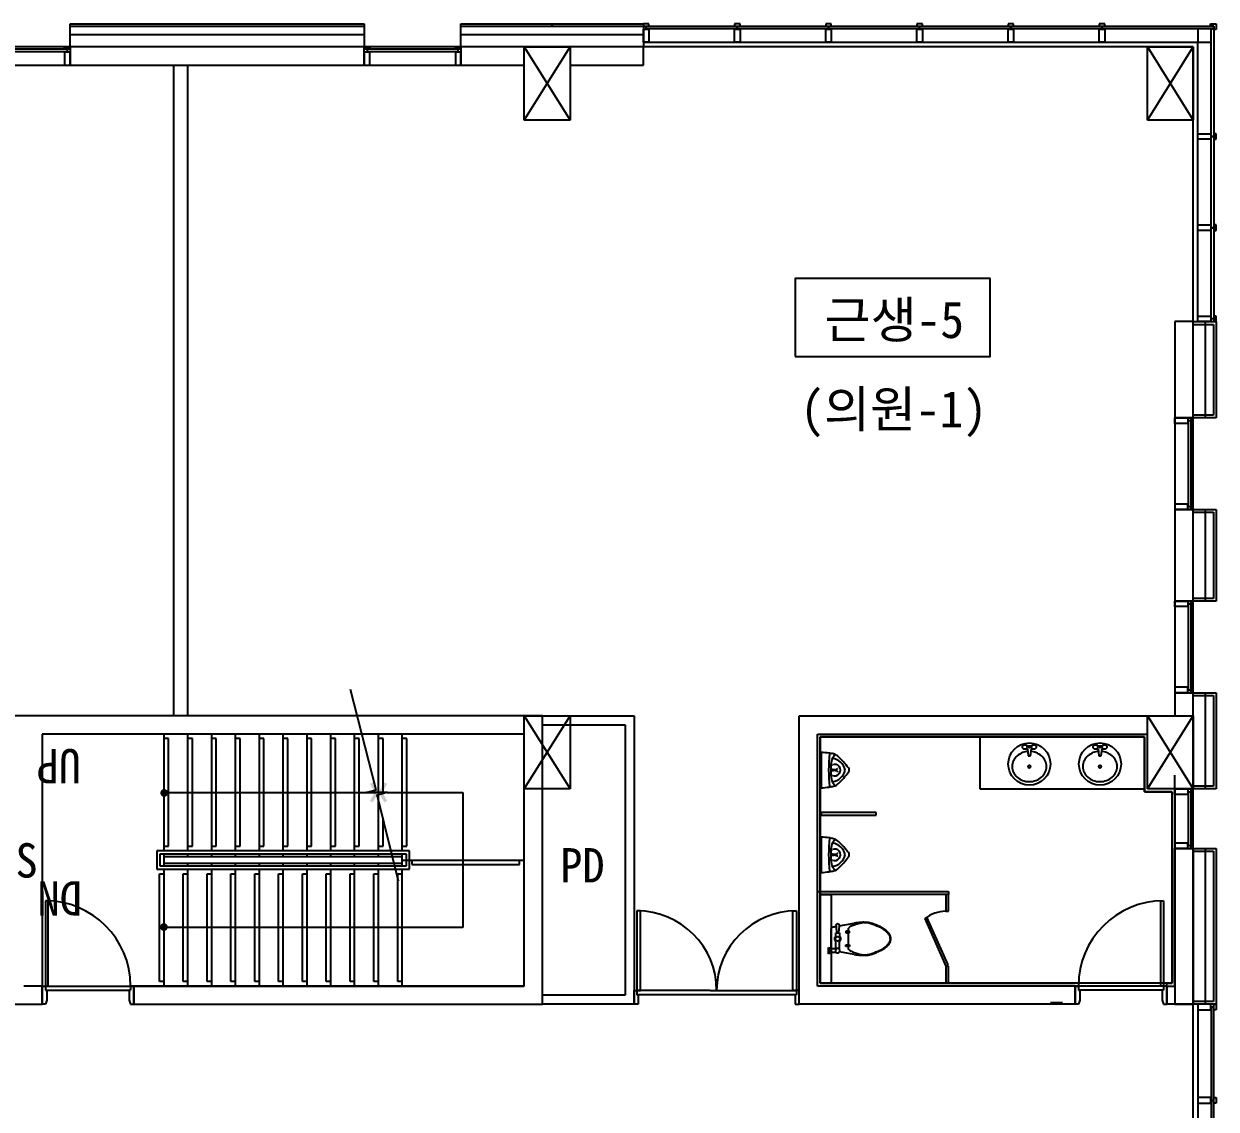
# Model space of a CAD drawing. Header units: millimetres. Extents: x 16332047 to 33387680, y -14835522 to -7015081.
# Drawn here: x 16917299 to 16930309, y -7482765 to -7470921 of the extents above; entities that cross this region are included whole.
import ezdxf
from ezdxf.enums import TextEntityAlignment as Align

# ---------------------------------------------------------------- set-up
doc = ezdxf.new("R2010")
doc.units = ezdxf.units.MM
doc.header["$LTSCALE"] = 300
doc.header["$MEASUREMENT"] = 0
doc.layers.add('2', color=2, linetype='CONTINUOUS')
doc.layers.add('arch', color=255, linetype='CONTINUOUS', lineweight=25)
doc.styles.add('돋움체', font='')
doc.styles.get('돋움체').set_extended_font_data('DotumChe')

msp = doc.modelspace()

# ---------------------------------------------------------------- hatches: boundary and pattern name
at = {"layer": 'arch'}
for points in [[(16921106, -7479198), (16921075, -7479216), (16921129, -7479308), (16921075, -7479401), (16921106, -7479418), (16921170, -7479308)], [(16921233, -7479198), (16921264, -7479216), (16921211, -7479308), (16921264, -7479401), (16921233, -7479418), (16921170, -7479308)]]:
    msp.add_hatch(color=256, dxfattribs=at).paths.add_polyline_path(points)
h = msp.add_hatch(color=256, dxfattribs=at)
edge = h.paths.add_edge_path()
edge.add_arc((16918831, -7479314), 42.7, 90, 270, ccw=False)
edge.add_arc((16918831, -7479314), 42.7, -90, 90, ccw=False)
h = msp.add_hatch(color=256, dxfattribs=at)
edge = h.paths.add_edge_path()
edge.add_arc((16918827, -7480778), 42.7, 90, 270, ccw=False)
edge.add_arc((16918827, -7480778), 42.7, -90, 90, ccw=False)

# ---------------------------------------------------------------- linework, layer by layer
at = {"layer": '2'}
msp.add_line((16928503, -7481600, 0), (16928632, -7481600, 0), dxfattribs=at)
at = {"layer": 'arch'}
for p, q in [((16917804, -7470921), (16921014, -7470921)), ((16917804, -7470951), (16917804, -7470921)), ((16917804, -7471171), (16917804, -7470921)), ((16917804, -7470921), (16921014, -7470921)), ((16921014, -7470951), (16917804, -7470951)), ((16921014, -7470921), (16921014, -7470951)), ((16921014, -7470921), (16921014, -7471171)), ((16922069, -7470921), (16923064, -7470921)), ((16922069, -7470951), (16922069, -7470921)), ((16922069, -7471171), (16922069, -7470921)), ((16922069, -7470921), (16924059, -7470921)), ((16923064, -7470951), (16922069, -7470951)), ((16923064, -7470921), (16924059, -7470921)), ((16923064, -7470951), (16923064, -7470921)), ((16923064, -7470921), (16923064, -7470951)), ((16924059, -7470951), (16923064, -7470951)), ((16924059, -7470921), (16924059, -7470951)), ((16924059, -7470921), (16924059, -7471171)), ((16924119, -7470921), (16924059, -7470921)), ((16924059, -7470921), (16924059, -7470946)), ((16924059, -7470946), (16924119, -7470946)), ((16924059, -7471121), (16924059, -7470980)), ((16924059, -7470980), (16924119, -7470980)), ((16924089, -7470974), (16924089, -7470946)), ((16924089, -7470946), (16925084, -7470946)), ((16925084, -7470974), (16924089, -7470974)), ((16924119, -7470946), (16924119, -7470921)), ((16924119, -7470980), (16924119, -7471121)), ((16925114, -7470921), (16925054, -7470921)), ((16925054, -7470921), (16925054, -7470946)), ((16925054, -7470946), (16925114, -7470946)), ((16925054, -7471121), (16925054, -7470980)), ((16925054, -7470980), (16925114, -7470980)), ((16925084, -7470974), (16925084, -7470946)), ((16925084, -7470946), (16926079, -7470946)), ((16925084, -7470946), (16925084, -7470974)), ((16926079, -7470974), (16925084, -7470974)), ((16925114, -7470946), (16925114, -7470921)), ((16925114, -7470980), (16925114, -7471121)), ((16926109, -7470921), (16926049, -7470921)), ((16926049, -7470921), (16926049, -7470946)), ((16926049, -7470946), (16926109, -7470946)), ((16926049, -7471121), (16926049, -7470980)), ((16926049, -7470980), (16926109, -7470980)), ((16926079, -7470946), (16926079, -7470974)), ((16926079, -7470974), (16926079, -7470946)), ((16926079, -7470946), (16927074, -7470946)), ((16927074, -7470974), (16926079, -7470974)), ((16926109, -7470946), (16926109, -7470921)), ((16926109, -7470980), (16926109, -7471121)), ((16927104, -7470921), (16927044, -7470921)), ((16927044, -7470921), (16927044, -7470946)), ((16927044, -7470946), (16927104, -7470946)), ((16927044, -7471121), (16927044, -7470980)), ((16927044, -7470980), (16927104, -7470980)), ((16927074, -7470974), (16927074, -7470946)), ((16927074, -7470946), (16928069, -7470946)), ((16927074, -7470946), (16927074, -7470974)), ((16928069, -7470974), (16927074, -7470974)), ((16927104, -7470946), (16927104, -7470921)), ((16927104, -7470980), (16927104, -7471121)), ((16928099, -7470921), (16928039, -7470921)), ((16928039, -7470921), (16928039, -7470946)), ((16928039, -7470946), (16928099, -7470946)), ((16928039, -7471121), (16928039, -7470980)), ((16928039, -7470980), (16928099, -7470980)), ((16928069, -7470974), (16928069, -7470946)), ((16928069, -7470946), (16929064, -7470946)), ((16928069, -7470946), (16928069, -7470974)), ((16929064, -7470974), (16928069, -7470974)), ((16928099, -7470946), (16928099, -7470921)), ((16928099, -7470980), (16928099, -7471121)), ((16929094, -7470921), (16929034, -7470921)), ((16929034, -7470921), (16929034, -7470946)), ((16929034, -7470946), (16929094, -7470946)), ((16929034, -7471121), (16929034, -7470980)), ((16929034, -7470980), (16929094, -7470980)), ((16929064, -7470974), (16929064, -7470946)), ((16929064, -7470946), (16930284, -7470946)), ((16929064, -7470946), (16929064, -7470974)), ((16930284, -7470974), (16929064, -7470974)), ((16929094, -7470946), (16929094, -7470921)), ((16929094, -7470980), (16929094, -7471121)), ((16930256, -7470974), (16930109, -7470974)), ((16930109, -7470974), (16930109, -7471121)), ((16930249, -7470946), (16930249, -7470921)), ((16930249, -7470921), (16930309, -7470921)), ((16930284, -7470946), (16930249, -7470946)), ((16930256, -7472151), (16930256, -7470974)), ((16930256, -7470974), (16930284, -7470974)), ((16930256, -7471121), (16930256, -7470974)), ((16930284, -7470981), (16930284, -7470946)), ((16930284, -7470946), (16930284, -7470946)), ((16930284, -7470946), (16930284, -7470974)), ((16930284, -7470974), (16930284, -7472151)), ((16930309, -7470981), (16930284, -7470981)), ((16930309, -7470921), (16930309, -7470981)), ((16921014, -7471042), (16917804, -7471041)), ((16924059, -7471042), (16922069, -7471041)), ((16924119, -7471121), (16924059, -7471121)), ((16924059, -7471121), (16930109, -7471121)), ((16925114, -7471121), (16925054, -7471121)), ((16926109, -7471121), (16926049, -7471121)), ((16927104, -7471121), (16927044, -7471121)), ((16928099, -7471121), (16928039, -7471121)), ((16929094, -7471121), (16929034, -7471121)), ((16930109, -7474171), (16930109, -7471121)), ((16930109, -7471121), (16930256, -7471121)), ((16930059, -7471171), (16906759, -7471171)), ((16917774, -7471196), (16916779, -7471196)), ((16916779, -7471224), (16917774, -7471224)), ((16917744, -7471196), (16917744, -7471171)), ((16917744, -7471171), (16917804, -7471171)), ((16917804, -7471196), (16917744, -7471196)), ((16917804, -7471230), (16917744, -7471230)), ((16917744, -7471230), (16917744, -7471371)), ((16917774, -7471224), (16917774, -7471196)), ((16921014, -7471171), (16917804, -7471171)), ((16917804, -7471171), (16917804, -7471371)), ((16917804, -7471171), (16917804, -7471196)), ((16917804, -7471371), (16917804, -7471230)), ((16921014, -7471371), (16921014, -7471171)), ((16921014, -7471196), (16921014, -7471171)), ((16921014, -7471171), (16921074, -7471171)), ((16921074, -7471196), (16921014, -7471196)), ((16921074, -7471230), (16921014, -7471230)), ((16921014, -7471230), (16921014, -7471371)), ((16922039, -7471196), (16921044, -7471196)), ((16921044, -7471196), (16921044, -7471224)), ((16921044, -7471224), (16922039, -7471224)), ((16921074, -7471171), (16921074, -7471196)), ((16921074, -7471371), (16921074, -7471230)), ((16922009, -7471196), (16922009, -7471171)), ((16922009, -7471171), (16922069, -7471171)), ((16922069, -7471196), (16922009, -7471196)), ((16922069, -7471230), (16922009, -7471230)), ((16922009, -7471230), (16922009, -7471371)), ((16922039, -7471224), (16922039, -7471196)), ((16924059, -7471171), (16922069, -7471171)), ((16922069, -7471171), (16922069, -7471371)), ((16922069, -7471171), (16922069, -7471196)), ((16922069, -7471371), (16922069, -7471230)), ((16922759, -7471171), (16923259, -7471971)), ((16922759, -7471971), (16923259, -7471171)), ((16922759, -7471971), (16922759, -7471171)), ((16922759, -7471171), (16923259, -7471171)), ((16923259, -7471171), (16923259, -7471971)), ((16924059, -7471371), (16924059, -7471171)), ((16929559, -7471171), (16930059, -7471971)), ((16929559, -7471971), (16930059, -7471171)), ((16929559, -7471971), (16929559, -7471171)), ((16929559, -7471171), (16930059, -7471171)), ((16930059, -7494521), (16930059, -7471171)), ((16930059, -7471171), (16930059, -7471971)), ((16916749, -7471371), (16917804, -7471371)), ((16917744, -7471371), (16917804, -7471371)), ((16917804, -7471371), (16921014, -7471371)), ((16918934, -7471371), (16918934, -7478471)), ((16919084, -7471371), (16919084, -7478471)), ((16921014, -7471371), (16921074, -7471371)), ((16921014, -7471371), (16922069, -7471371)), ((16922009, -7471371), (16922069, -7471371)), ((16922069, -7471371), (16922759, -7471371)), ((16923259, -7471371), (16924059, -7471371)), ((16923834, -7471371), (16924059, -7471371)), ((16923259, -7471971), (16922759, -7471971)), ((16930059, -7471971), (16929559, -7471971)), ((16930109, -7472181), (16930109, -7472121)), ((16930109, -7472121), (16930250, -7472121)), ((16930250, -7472181), (16930109, -7472181)), ((16930250, -7472121), (16930250, -7472181)), ((16930284, -7472151), (16930256, -7472151)), ((16930256, -7473146), (16930256, -7472151)), ((16930256, -7472151), (16930284, -7472151)), ((16930284, -7472121), (16930284, -7472181)), ((16930309, -7472121), (16930284, -7472121)), ((16930284, -7472151), (16930284, -7473146)), ((16930284, -7472181), (16930309, -7472181)), ((16930309, -7472181), (16930309, -7472121)), ((16930109, -7473176), (16930109, -7473116)), ((16930109, -7473116), (16930250, -7473116)), ((16930250, -7473176), (16930109, -7473176)), ((16930250, -7473116), (16930250, -7473176)), ((16930256, -7474141), (16930256, -7473146)), ((16930256, -7473146), (16930284, -7473146)), ((16930284, -7473146), (16930256, -7473146)), ((16930284, -7473116), (16930284, -7473176)), ((16930309, -7473116), (16930284, -7473116)), ((16930284, -7473146), (16930284, -7474141)), ((16930284, -7473176), (16930309, -7473176)), ((16930309, -7473176), (16930309, -7473116)), ((16930109, -7474171), (16930109, -7474111)), ((16930109, -7474111), (16930250, -7474111)), ((16930250, -7474111), (16930250, -7474171)), ((16930284, -7474111), (16930284, -7474171)), ((16930309, -7474111), (16930284, -7474111)), ((16930309, -7474171), (16930309, -7474111)), ((16930059, -7474171), (16929859, -7474171)), ((16929859, -7474171), (16929859, -7475221)), ((16930059, -7474171), (16930309, -7474171)), ((16930059, -7475221), (16930059, -7474171)), ((16930059, -7474201), (16930279, -7474201)), ((16930250, -7474171), (16930109, -7474171)), ((16930189, -7474171), (16930190, -7475221)), ((16930284, -7474141), (16930256, -7474141)), ((16930279, -7474201), (16930279, -7475191)), ((16930284, -7474171), (16930309, -7474171)), ((16930309, -7474171), (16930309, -7475221)), ((16929859, -7475221), (16930059, -7475221)), ((16929859, -7475221), (16929859, -7476221)), ((16929859, -7475221), (16930059, -7475221)), ((16930059, -7475221), (16929859, -7475221)), ((16929859, -7475221), (16929859, -7476221)), ((16929859, -7475221), (16930000, -7475221)), ((16929859, -7475281), (16929859, -7475221)), ((16929859, -7475221), (16929859, -7476221)), ((16930059, -7475221), (16929859, -7475221)), ((16930000, -7475281), (16929859, -7475281)), ((16930000, -7475221), (16930000, -7475281)), ((16930006, -7475251), (16930034, -7475251)), ((16930006, -7476191), (16930006, -7475251)), ((16930059, -7475221), (16930034, -7475221)), ((16930034, -7475221), (16930034, -7475281)), ((16930034, -7475251), (16930034, -7476191)), ((16930034, -7475281), (16930059, -7475281)), ((16930279, -7475191), (16930059, -7475191)), ((16930309, -7475221), (16930059, -7475221)), ((16930059, -7475281), (16930059, -7475221)), ((16930059, -7476221), (16930059, -7475221)), ((16930059, -7476221), (16930059, -7475221)), ((16930000, -7476161), (16929859, -7476161)), ((16929859, -7476161), (16929859, -7476221)), ((16930000, -7476221), (16930000, -7476161)), ((16930034, -7476191), (16930006, -7476191)), ((16930059, -7476161), (16930034, -7476161)), ((16930034, -7476161), (16930034, -7476221)), ((16930059, -7476221), (16930059, -7476161)), ((16930059, -7476221), (16929859, -7476221)), ((16929859, -7476221), (16929859, -7477221)), ((16929859, -7476221), (16930059, -7476221)), ((16929859, -7476221), (16930059, -7476221)), ((16929859, -7476221), (16930000, -7476221)), ((16929859, -7476221), (16930059, -7476221)), ((16930034, -7476221), (16930059, -7476221)), ((16930059, -7476221), (16930309, -7476221)), ((16930059, -7477221), (16930059, -7476221)), ((16930059, -7476251), (16930279, -7476251)), ((16930189, -7476221), (16930190, -7477221)), ((16930279, -7476251), (16930279, -7477191)), ((16930309, -7476221), (16930309, -7477221)), ((16929859, -7477221), (16930059, -7477221)), ((16929859, -7477221), (16929859, -7478221)), ((16929859, -7477221), (16930059, -7477221)), ((16930059, -7477221), (16929859, -7477221)), ((16929859, -7477221), (16929859, -7478221)), ((16929859, -7477221), (16930000, -7477221)), ((16929859, -7477281), (16929859, -7477221)), ((16929859, -7477221), (16929859, -7478221)), ((16930059, -7477221), (16929859, -7477221)), ((16930000, -7477221), (16930000, -7477281)), ((16930006, -7477251), (16930034, -7477251)), ((16930006, -7478191), (16930006, -7477251)), ((16930059, -7477221), (16930034, -7477221)), ((16930034, -7477221), (16930034, -7477281)), ((16930034, -7477251), (16930034, -7478191)), ((16930279, -7477191), (16930059, -7477191)), ((16930309, -7477221), (16930059, -7477221)), ((16930059, -7477281), (16930059, -7477221)), ((16930059, -7478221), (16930059, -7477221)), ((16930059, -7478221), (16930059, -7477221)), ((16930000, -7477281), (16929859, -7477281)), ((16930034, -7477281), (16930059, -7477281)), ((16930000, -7478161), (16929859, -7478161)), ((16929859, -7478161), (16929859, -7478221)), ((16930000, -7478221), (16930000, -7478161)), ((16930059, -7478161), (16930034, -7478161)), ((16930034, -7478161), (16930034, -7478221)), ((16930059, -7478221), (16930059, -7478161)), ((16921142, -7479282, 0), (16920862, -7478187, 0)), ((16930059, -7478221), (16929859, -7478221)), ((16929859, -7478221), (16929859, -7478321)), ((16929859, -7478221), (16930059, -7478221)), ((16929859, -7478221), (16930059, -7478221)), ((16929859, -7478221), (16930000, -7478221)), ((16929859, -7478221), (16930059, -7478221)), ((16930034, -7478191), (16930006, -7478191)), ((16930034, -7478221), (16930059, -7478221)), ((16930059, -7478221), (16930309, -7478221)), ((16930059, -7478321), (16930059, -7478221)), ((16930059, -7478251), (16930279, -7478251)), ((16930189, -7478221), (16930190, -7479271)), ((16930279, -7478251), (16930279, -7479241)), ((16930309, -7478221), (16930309, -7479271)), ((16929859, -7478321), (16929859, -7478471)), ((16922959, -7478471), (16915599, -7478471)), ((16922959, -7478471), (16917299, -7478471)), ((16922759, -7478471), (16923259, -7479271)), ((16922759, -7479271), (16923259, -7478471)), ((16922759, -7479271), (16922759, -7478471)), ((16922759, -7478471), (16923259, -7478471)), ((16922959, -7481621), (16922959, -7478471)), ((16922959, -7478471), (16923959, -7478471)), ((16923259, -7478471), (16923259, -7479271)), ((16923959, -7478471), (16923959, -7481621)), ((16925759, -7481621), (16925759, -7478471)), ((16925759, -7478471), (16929559, -7478471)), ((16929559, -7478471), (16929559, -7478471)), ((16929559, -7478471), (16930059, -7479271)), ((16929559, -7479271), (16930059, -7478471)), ((16929559, -7479271), (16929559, -7478471)), ((16929559, -7478471), (16930059, -7478471)), ((16930059, -7478471), (16930059, -7479271)), ((16922759, -7478671), (16917499, -7478671)), ((16917499, -7478671), (16917499, -7481621)), ((16922759, -7478671), (16917499, -7478671)), ((16917499, -7478671), (16917499, -7481421)), ((16918829, -7479946, 0), (16918829, -7478671, 0)), ((16919089, -7479946, 0), (16919089, -7478671, 0)), ((16919349, -7479946, 0), (16919349, -7478671, 0)), ((16919609, -7479946, 0), (16919609, -7478671, 0)), ((16919869, -7479946, 0), (16919869, -7478671, 0)), ((16920129, -7479946, 0), (16920129, -7478671, 0)), ((16920389, -7479946, 0), (16920389, -7478671, 0)), ((16920649, -7479946, 0), (16920649, -7478671, 0)), ((16920909, -7479946, 0), (16920909, -7478671, 0)), ((16921169, -7479946, 0), (16921169, -7478671, 0)), ((16921429, -7479946), (16921429, -7478671, 0)), ((16922759, -7481421), (16922759, -7478671)), ((16922759, -7481421), (16922759, -7478671)), ((16922959, -7478571), (16923859, -7478571)), ((16923859, -7478571), (16923859, -7481521)), ((16925959, -7481421), (16925959, -7478671)), ((16925959, -7478671), (16929559, -7478671)), ((16918879, -7478721, 0), (16918829, -7478721, 0)), ((16918879, -7479896, 0), (16918879, -7478721, 0)), ((16919139, -7478721, 0), (16919089, -7478721, 0)), ((16919139, -7479896, 0), (16919139, -7478721, 0)), ((16919399, -7478721, 0), (16919349, -7478721, 0)), ((16919399, -7479896, 0), (16919399, -7478721, 0)), ((16919659, -7478721, 0), (16919609, -7478721, 0)), ((16919659, -7479896, 0), (16919659, -7478721, 0)), ((16919919, -7478721, 0), (16919869, -7478721, 0)), ((16919919, -7479896, 0), (16919919, -7478721, 0)), ((16920179, -7478721, 0), (16920129, -7478721, 0)), ((16920179, -7479896, 0), (16920179, -7478721, 0)), ((16920439, -7478721, 0), (16920389, -7478721, 0)), ((16920439, -7479896, 0), (16920439, -7478721, 0)), ((16920699, -7478721, 0), (16920649, -7478721, 0)), ((16920699, -7479896, 0), (16920699, -7478721, 0)), ((16920959, -7478721, 0), (16920909, -7478721, 0)), ((16920959, -7479896, 0), (16920959, -7478721, 0)), ((16921219, -7478721, 0), (16921169, -7478721, 0)), ((16921219, -7479309, 0), (16921219, -7478721, 0)), ((16921479, -7478721, 0), (16921429, -7478721, 0)), ((16921479, -7479896, 0), (16921479, -7478721, 0)), ((16925989, -7478701), (16929529, -7478701)), ((16925989, -7481391), (16925989, -7478701)), ((16929529, -7478701), (16925989, -7478701)), ((16925989, -7478701), (16925989, -7481391)), ((16929529, -7478701), (16927729, -7478701)), ((16927729, -7478701), (16927729, -7479271)), ((16928242, -7478799), (16928301, -7478799)), ((16929013, -7478799), (16929072, -7478799)), ((16929529, -7478701), (16929529, -7479301)), ((16929529, -7479301), (16929529, -7478701)), ((16929529, -7479271), (16929529, -7478701)), ((16926001, -7478871), (16926001, -7479258)), ((16926088, -7478879), (16926097, -7478880)), ((16926088, -7478879), (16926097, -7478880)), ((16926091, -7478885), (16926092, -7478884)), ((16926091, -7478885), (16926092, -7478884)), ((16926097, -7478880), (16926111, -7478882)), ((16926097, -7478880), (16926111, -7478882)), ((16928242, -7478827), (16928245, -7478827)), ((16928250, -7478832), (16928257, -7478908)), ((16928257, -7478908), (16928285, -7478908)), ((16928285, -7478908), (16928293, -7478832)), ((16928298, -7478827), (16928301, -7478827)), ((16929013, -7478827), (16929016, -7478827)), ((16929021, -7478832), (16929028, -7478908)), ((16929028, -7478908), (16929056, -7478908)), ((16929056, -7478908), (16929064, -7478832)), ((16929069, -7478827), (16929072, -7478827)), ((16926106, -7479005), (16926106, -7479019)), ((16926106, -7479005), (16926106, -7479019)), ((16926106, -7479013), (16926121, -7479007)), ((16926106, -7479013), (16926121, -7479007)), ((16926106, -7479019), (16926106, -7479028)), ((16926106, -7479019), (16926106, -7479028)), ((16926106, -7479028), (16926106, -7479125)), ((16926109, -7479053), (16926110, -7479054)), ((16926109, -7479053), (16926110, -7479054)), ((16926110, -7479076), (16926109, -7479076)), ((16926110, -7479076), (16926109, -7479076)), ((16926110, -7479054), (16926112, -7479054)), ((16926110, -7479054), (16926112, -7479054)), ((16926112, -7479075), (16926110, -7479076)), ((16926112, -7479075), (16926110, -7479076)), ((16926112, -7479054), (16926121, -7479056)), ((16926112, -7479054), (16926121, -7479056)), ((16926121, -7479073), (16926112, -7479075)), ((16926121, -7479073), (16926112, -7479075)), ((16926121, -7479056), (16926128, -7479057)), ((16926121, -7479056), (16926128, -7479057)), ((16926128, -7479072), (16926121, -7479073)), ((16926128, -7479072), (16926121, -7479073)), ((16926166, -7479055), (16926170, -7479054)), ((16926166, -7479055), (16926170, -7479054)), ((16926170, -7479076), (16926166, -7479074)), ((16926170, -7479076), (16926166, -7479074)), ((16926179, -7479050), (16926183, -7479049)), ((16926179, -7479050), (16926183, -7479049)), ((16926183, -7479080), (16926179, -7479079)), ((16926183, -7479080), (16926179, -7479079)), ((16926106, -7479110), (16926106, -7479125)), ((16926106, -7479125), (16926106, -7479110)), ((16926106, -7479116), (16926121, -7479123)), ((16926106, -7479116), (16926121, -7479123)), ((16929859, -7479271), (16929859, -7479121)), ((16930059, -7479271), (16930059, -7479121)), ((16918829, -7479308, 0), (16921149, -7479308, 0)), ((16921036, -7479311, 0), (16921142, -7479282, 0)), ((16921263, -7479306, 0), (16921036, -7479311, 0)), ((16921156, -7479335, 0), (16921263, -7479306, 0)), ((16921386, -7480278, 0), (16921156, -7479335, 0)), ((16921262, -7479308, 0), (16921262, -7479308, 0)), ((16921262, -7479308, 0), (16922089, -7479308, 0)), ((16922089, -7479308, 0), (16922089, -7480783, 0)), ((16923259, -7479271), (16922759, -7479271)), ((16926097, -7479249), (16926088, -7479250)), ((16926097, -7479249), (16926088, -7479250)), ((16926092, -7479246), (16926091, -7479244)), ((16926092, -7479246), (16926091, -7479244)), ((16926111, -7479247), (16926097, -7479249)), ((16926111, -7479247), (16926097, -7479249)), ((16927729, -7479271), (16929529, -7479271)), ((16929529, -7479301), (16929829, -7479301)), ((16929829, -7479301), (16929529, -7479301)), ((16930059, -7479271), (16929559, -7479271)), ((16929829, -7479301), (16929831, -7481391)), ((16929829, -7481391), (16929829, -7479301)), ((16929859, -7479271), (16930059, -7479271)), ((16930059, -7479271), (16929859, -7479271)), ((16929859, -7479271), (16929859, -7479921)), ((16929859, -7479271), (16930000, -7479271)), ((16929859, -7479331), (16929859, -7479271)), ((16929859, -7479271), (16929859, -7479921)), ((16930059, -7479271), (16929859, -7479271)), ((16930000, -7479331), (16929859, -7479331)), ((16930000, -7479271), (16930000, -7479331)), ((16930006, -7479301), (16930034, -7479301)), ((16930006, -7479891), (16930006, -7479301)), ((16930059, -7479271), (16930034, -7479271)), ((16930034, -7479271), (16930034, -7479331)), ((16930034, -7479301), (16930034, -7479891)), ((16930034, -7479331), (16930059, -7479331)), ((16930279, -7479241), (16930059, -7479241)), ((16930059, -7479331), (16930059, -7479271)), ((16930059, -7479921), (16930059, -7479271)), ((16930059, -7479921), (16930059, -7479271)), ((16930309, -7479271), (16930059, -7479271)), ((16921219, -7479896, 0), (16921219, -7479586, 0)), ((16926601, -7479528), (16926001, -7479528)), ((16926001, -7479528), (16926001, -7479558)), ((16926001, -7479558), (16926601, -7479558)), ((16926601, -7479558), (16926601, -7479528)), ((16926001, -7479796), (16926001, -7480182)), ((16926088, -7479804), (16926097, -7479805)), ((16926088, -7479804), (16926097, -7479805)), ((16926091, -7479809), (16926092, -7479808)), ((16926091, -7479809), (16926092, -7479808)), ((16926097, -7479805), (16926111, -7479807)), ((16926097, -7479805), (16926111, -7479807)), ((16930000, -7479861), (16929859, -7479861)), ((16929859, -7479861), (16929859, -7479921)), ((16930000, -7479921), (16930000, -7479861)), ((16930059, -7479861), (16930034, -7479861)), ((16930034, -7479861), (16930034, -7479921)), ((16930059, -7479921), (16930059, -7479861)), ((16921509, -7479946, 0), (16918749, -7479946, 0)), ((16918749, -7479946, 0), (16918749, -7480146, 0)), ((16921474, -7479981, 0), (16918784, -7479981, 0)), ((16918784, -7479981, 0), (16918784, -7480111, 0)), ((16918829, -7479896, 0), (16918879, -7479896, 0)), ((16918829, -7480111, 0), (16918829, -7479981, 0)), ((16919089, -7479896, 0), (16919139, -7479896, 0)), ((16919089, -7480011, 0), (16919089, -7479981, 0)), ((16919089, -7480011, 0), (16919089, -7479981, 0)), ((16919349, -7479896, 0), (16919399, -7479896, 0)), ((16919349, -7480011, 0), (16919349, -7479981, 0)), ((16919609, -7479896, 0), (16919659, -7479896, 0)), ((16919609, -7480011, 0), (16919609, -7479981, 0)), ((16919869, -7479896, 0), (16919919, -7479896, 0)), ((16919869, -7480011, 0), (16919869, -7479981, 0)), ((16920129, -7479896, 0), (16920179, -7479896, 0)), ((16920129, -7480011, 0), (16920129, -7479981, 0)), ((16920389, -7479896, 0), (16920439, -7479896, 0)), ((16920389, -7480011, 0), (16920389, -7479981, 0)), ((16920649, -7479896, 0), (16920699, -7479896, 0)), ((16920649, -7480011, 0), (16920649, -7479981, 0)), ((16920649, -7480011, 0), (16920649, -7479981, 0)), ((16920909, -7479896, 0), (16920959, -7479896, 0)), ((16920909, -7480011, 0), (16920909, -7479981, 0)), ((16921169, -7479896, 0), (16921219, -7479896, 0)), ((16921169, -7480011, 0), (16921169, -7479981, 0)), ((16921429, -7479896, 0), (16921479, -7479896, 0)), ((16921429, -7480111), (16921429, -7479981)), ((16921474, -7480111, 0), (16921474, -7479981, 0)), ((16921509, -7480146, 0), (16921509, -7479946, 0)), ((16926106, -7479929), (16926106, -7479943)), ((16926106, -7479929), (16926106, -7479943)), ((16926106, -7479938), (16926121, -7479931)), ((16926106, -7479938), (16926121, -7479931)), ((16926106, -7479943), (16926106, -7479953)), ((16926106, -7479943), (16926106, -7479953)), ((16926106, -7479953), (16926106, -7480049)), ((16926109, -7479978), (16926110, -7479978)), ((16926109, -7479978), (16926110, -7479978)), ((16926110, -7479978), (16926112, -7479979)), ((16926110, -7479978), (16926112, -7479979)), ((16926112, -7479979), (16926121, -7479980)), ((16926112, -7479979), (16926121, -7479980)), ((16926121, -7479980), (16926128, -7479982)), ((16926121, -7479980), (16926128, -7479982)), ((16926166, -7479979), (16926170, -7479978)), ((16926166, -7479979), (16926170, -7479978)), ((16926179, -7479975), (16926183, -7479974)), ((16926179, -7479975), (16926183, -7479974)), ((16929859, -7479921), (16930059, -7479921)), ((16929859, -7479921), (16930059, -7479921)), ((16929859, -7479921), (16930000, -7479921)), ((16929859, -7479921), (16930059, -7479921)), ((16930059, -7479921), (16929859, -7479921)), ((16929859, -7479921), (16929859, -7481621)), ((16929859, -7481421), (16929859, -7479921)), ((16930034, -7479891), (16930006, -7479891)), ((16930034, -7479921), (16930059, -7479921)), ((16930059, -7479921), (16930309, -7479921)), ((16930059, -7481621), (16930059, -7479921)), ((16930059, -7479921), (16930059, -7481621)), ((16930059, -7479951), (16930279, -7479951)), ((16930189, -7479921), (16930190, -7481621)), ((16930279, -7479951), (16930279, -7481591)), ((16930309, -7479921), (16930309, -7481621)), ((16918784, -7480111, 0), (16921474, -7480111, 0)), ((16921429, -7480011, 0), (16918829, -7480011, 0)), ((16918829, -7480081, 0), (16921429, -7480081, 0)), ((16919089, -7480111, 0), (16919089, -7480081, 0)), ((16919089, -7480111, 0), (16919089, -7480081, 0)), ((16919349, -7480111, 0), (16919349, -7480081, 0)), ((16919609, -7480111, 0), (16919609, -7480081, 0)), ((16919869, -7480111, 0), (16919869, -7480081, 0)), ((16920129, -7480111, 0), (16920129, -7480081, 0)), ((16920389, -7480111, 0), (16920389, -7480081, 0)), ((16920649, -7480111, 0), (16920649, -7480081, 0)), ((16920909, -7480111, 0), (16920909, -7480081, 0)), ((16921169, -7480111, 0), (16921169, -7480081, 0)), ((16921429, -7480081, 0), (16921429, -7480011, 0)), ((16921429, -7480046, 0), (16922759, -7480046, 0)), ((16921534, -7480046), (16921534, -7480096)), ((16921534, -7480096), (16922709, -7480096)), ((16922709, -7480096), (16922709, -7480046)), ((16926106, -7480035), (16926106, -7480049)), ((16926106, -7480049), (16926106, -7480035)), ((16926106, -7480041), (16926121, -7480047)), ((16926106, -7480041), (16926121, -7480047)), ((16926110, -7480000), (16926109, -7480000)), ((16926110, -7480000), (16926109, -7480000)), ((16926112, -7480000), (16926110, -7480000)), ((16926112, -7480000), (16926110, -7480000)), ((16926121, -7479998), (16926112, -7480000)), ((16926121, -7479998), (16926112, -7480000)), ((16926128, -7479997), (16926121, -7479998)), ((16926128, -7479997), (16926121, -7479998)), ((16926170, -7480000), (16926166, -7479999)), ((16926170, -7480000), (16926166, -7479999)), ((16926183, -7480004), (16926179, -7480003)), ((16926183, -7480004), (16926179, -7480003)), ((16918749, -7480146, 0), (16921509, -7480146, 0)), ((16918779, -7481371, 0), (16918779, -7480196, 0)), ((16918779, -7480196, 0), (16918829, -7480196, 0)), ((16918829, -7481421, 0), (16918829, -7480146, 0)), ((16919039, -7481371, 0), (16919039, -7480196, 0)), ((16919039, -7480196, 0), (16919089, -7480196, 0)), ((16919089, -7481421, 0), (16919089, -7480146, 0)), ((16919299, -7481371), (16919299, -7480196)), ((16919299, -7480196), (16919349, -7480196)), ((16919349, -7481421), (16919349, -7480146, 0)), ((16919559, -7481371, 0), (16919559, -7480196, 0)), ((16919559, -7480196, 0), (16919609, -7480196, 0)), ((16919609, -7481421, 0), (16919609, -7480146, 0)), ((16919819, -7481371, 0), (16919819, -7480196, 0)), ((16919819, -7480196, 0), (16919869, -7480196, 0)), ((16919869, -7481421, 0), (16919869, -7480146, 0)), ((16920079, -7481371, 0), (16920079, -7480196, 0)), ((16920079, -7480196, 0), (16920129, -7480196, 0)), ((16920129, -7481421, 0), (16920129, -7480146, 0)), ((16920339, -7481371, 0), (16920339, -7480196, 0)), ((16920339, -7480196, 0), (16920389, -7480196, 0)), ((16920389, -7481421, 0), (16920389, -7480146, 0)), ((16920599, -7481371, 0), (16920599, -7480196, 0)), ((16920599, -7480196, 0), (16920649, -7480196, 0)), ((16920649, -7481421, 0), (16920649, -7480146, 0)), ((16920859, -7481371, 0), (16920859, -7480196, 0)), ((16920859, -7480196, 0), (16920909, -7480196, 0)), ((16920909, -7481421, 0), (16920909, -7480146, 0)), ((16921119, -7481371, 0), (16921119, -7480196, 0)), ((16921119, -7480196, 0), (16921169, -7480196, 0)), ((16921169, -7481421, 0), (16921169, -7480146, 0)), ((16921379, -7481371, 0), (16921379, -7480196, 0)), ((16921379, -7480196, 0), (16921429, -7480196, 0)), ((16921429, -7481421, 0), (16921429, -7480146)), ((16926097, -7480173), (16926088, -7480174)), ((16926097, -7480173), (16926088, -7480174)), ((16926092, -7480170), (16926091, -7480169)), ((16926092, -7480170), (16926091, -7480169)), ((16926111, -7480171), (16926097, -7480173)), ((16926111, -7480171), (16926097, -7480173)), ((16917564, -7480491), (16917534, -7480491)), ((16917534, -7480491), (16917534, -7481421)), ((16917564, -7481421), (16917564, -7480491)), ((16925959, -7480391), (16925989, -7480391)), ((16925989, -7480391), (16925989, -7481391)), ((16925989, -7480391), (16927389, -7480391)), ((16927389, -7480421), (16925989, -7480421)), ((16925989, -7481391), (16925989, -7480421)), ((16925989, -7480421), (16926109, -7480421)), ((16926109, -7480421), (16926109, -7481391)), ((16927389, -7480421), (16927359, -7480421)), ((16927359, -7480421), (16927359, -7480606)), ((16927389, -7480391), (16927389, -7480421)), ((16927389, -7480606), (16927389, -7480421)), ((16929706, -7481421), (16929706, -7480491)), ((16929706, -7480491), (16929736, -7480491)), ((16929736, -7480491), (16929736, -7481421)), ((16924027, -7480601), (16923989, -7480601)), ((16923989, -7480601), (16923989, -7481471)), ((16924027, -7481471), (16924027, -7480601)), ((16925691, -7481471), (16925691, -7480601)), ((16925691, -7480601), (16925729, -7480601)), ((16925729, -7480601), (16925729, -7481471)), ((16927359, -7480606), (16927389, -7480606)), ((16926143, -7480774), (16926148, -7480773)), ((16926143, -7480774), (16926148, -7480773)), ((16926148, -7480773), (16926154, -7480772)), ((16926148, -7480773), (16926154, -7480772)), ((16926154, -7480772), (16926160, -7480771)), ((16926154, -7480772), (16926160, -7480771)), ((16926160, -7480771), (16926165, -7480770)), ((16926160, -7480771), (16926165, -7480770)), ((16926164, -7480754), (16926165, -7480750)), ((16926164, -7480754), (16926165, -7480750)), ((16926164, -7480758), (16926164, -7480754)), ((16926164, -7480758), (16926164, -7480754)), ((16926165, -7480762), (16926164, -7480758)), ((16926165, -7480762), (16926164, -7480758)), ((16926165, -7480750), (16926167, -7480746)), ((16926165, -7480750), (16926167, -7480746)), ((16926165, -7480765), (16926165, -7480762)), ((16926165, -7480765), (16926165, -7480762)), ((16926165, -7480770), (16926165, -7480765)), ((16926165, -7480770), (16926165, -7480765)), ((16926169, -7480841), (16926165, -7480770)), ((16926167, -7480746), (16926170, -7480743)), ((16926167, -7480746), (16926170, -7480743)), ((16926170, -7480743), (16926174, -7480741)), ((16926170, -7480743), (16926174, -7480741)), ((16926174, -7480741), (16926176, -7480740)), ((16926174, -7480741), (16926176, -7480740)), ((16926176, -7480740), (16926178, -7480740)), ((16926176, -7480740), (16926178, -7480740)), ((16926178, -7480740), (16926179, -7480740)), ((16926178, -7480740), (16926179, -7480740)), ((16926179, -7480740), (16926180, -7480740)), ((16926179, -7480740), (16926180, -7480740)), ((16926180, -7480740), (16926183, -7480740)), ((16926180, -7480740), (16926183, -7480740)), ((16926183, -7480740), (16926185, -7480741)), ((16926183, -7480740), (16926185, -7480741)), ((16926185, -7480741), (16926188, -7480743)), ((16926185, -7480741), (16926188, -7480743)), ((16926188, -7480743), (16926191, -7480746)), ((16926188, -7480743), (16926191, -7480746)), ((16926194, -7480765), (16926189, -7480841)), ((16926191, -7480746), (16926193, -7480750)), ((16926191, -7480746), (16926193, -7480750)), ((16926193, -7480750), (16926194, -7480754)), ((16926193, -7480750), (16926194, -7480754)), ((16926194, -7480765), (16926359, -7480736)), ((16926194, -7480765), (16926359, -7480736)), ((16926194, -7480754), (16926194, -7480758)), ((16926194, -7480754), (16926194, -7480758)), ((16926194, -7480758), (16926194, -7480762)), ((16926194, -7480758), (16926194, -7480762)), ((16926194, -7480762), (16926194, -7480765)), ((16926194, -7480762), (16926194, -7480765)), ((16927154, -7480668), (16927129, -7480686)), ((16927129, -7480686), (16927359, -7481206)), ((16927385, -7481191), (16927154, -7480668)), ((16921489, -7480783, 0), (16918829, -7480783, 0)), ((16922089, -7480783, 0), (16921489, -7480783, 0)), ((16926109, -7480819), (16926110, -7480808)), ((16926109, -7480819), (16926110, -7480808)), ((16926109, -7480906), (16926109, -7480819)), ((16926109, -7480906), (16926109, -7480819)), ((16926110, -7480800), (16926111, -7480793)), ((16926110, -7480800), (16926111, -7480793)), ((16926110, -7480808), (16926110, -7480800)), ((16926110, -7480808), (16926110, -7480800)), ((16926111, -7480787), (16926112, -7480783)), ((16926111, -7480787), (16926112, -7480783)), ((16926111, -7480793), (16926111, -7480787)), ((16926111, -7480793), (16926111, -7480787)), ((16926112, -7480783), (16926114, -7480781)), ((16926112, -7480783), (16926114, -7480781)), ((16926114, -7480781), (16926117, -7480780)), ((16926114, -7480781), (16926117, -7480780)), ((16926117, -7480780), (16926120, -7480779)), ((16926117, -7480780), (16926120, -7480779)), ((16926120, -7480779), (16926124, -7480778)), ((16926120, -7480779), (16926124, -7480778)), ((16926124, -7480778), (16926128, -7480777)), ((16926124, -7480778), (16926128, -7480777)), ((16926128, -7480777), (16926135, -7480776)), ((16926128, -7480777), (16926135, -7480776)), ((16926135, -7480776), (16926139, -7480775)), ((16926135, -7480776), (16926139, -7480775)), ((16926139, -7480775), (16926143, -7480774)), ((16926139, -7480775), (16926143, -7480774)), ((16926159, -7480891), (16926159, -7480841)), ((16926159, -7480841), (16926199, -7480841)), ((16926199, -7480841), (16926199, -7480891)), ((16926309, -7480821), (16926269, -7480821)), ((16926269, -7480821), (16926269, -7480841)), ((16926269, -7480841), (16926309, -7480841)), ((16926299, -7481021), (16926299, -7480791)), ((16926309, -7480841), (16926309, -7480821)), ((16926079, -7481001), (16926089, -7481006)), ((16926079, -7481071), (16926079, -7481001)), ((16926079, -7481001), (16926089, -7481006)), ((16926079, -7481071), (16926079, -7481001)), ((16926089, -7481006), (16926089, -7481016)), ((16926089, -7481006), (16926089, -7481016)), ((16926089, -7481056), (16926089, -7481016)), ((16926089, -7481016), (16926111, -7481016)), ((16926089, -7481016), (16926111, -7481016)), ((16926109, -7480993), (16926109, -7480906)), ((16926109, -7480993), (16926109, -7480906)), ((16926110, -7481004), (16926109, -7480993)), ((16926110, -7481004), (16926109, -7480993)), ((16926110, -7481011), (16926110, -7481004)), ((16926110, -7481011), (16926110, -7481004)), ((16926111, -7481016), (16926110, -7481011)), ((16926111, -7481016), (16926110, -7481011)), ((16926164, -7481016), (16926111, -7481016)), ((16926159, -7481021), (16926159, -7480921)), ((16926199, -7481021), (16926199, -7480921)), ((16926269, -7480991), (16926269, -7480971)), ((16926269, -7480971), (16926309, -7480971)), ((16926309, -7480991), (16926269, -7480991)), ((16926309, -7480971), (16926309, -7480991)), ((16926089, -7481066), (16926079, -7481071)), ((16926089, -7481066), (16926079, -7481071)), ((16926164, -7481056), (16926089, -7481056)), ((16926089, -7481056), (16926089, -7481066)), ((16926164, -7481056), (16926089, -7481056)), ((16926089, -7481056), (16926089, -7481066)), ((16926359, -7481076), (16926201, -7481048)), ((16926359, -7481076), (16926201, -7481048)), ((16927359, -7481206), (16927385, -7481191)), ((16927389, -7481206), (16927359, -7481206)), ((16927359, -7481206), (16927359, -7481391)), ((16927389, -7481391), (16927389, -7481206)), ((16917499, -7481421), (16917299, -7481421)), ((16917499, -7481421), (16918499, -7481421)), ((16917499, -7481421), (16922759, -7481421)), ((16917499, -7481621), (16917499, -7481421)), ((16917499, -7481421), (16917534, -7481421)), ((16917534, -7481421), (16918464, -7481421)), ((16917534, -7481421), (16917564, -7481421)), ((16917534, -7481421), (16917534, -7481466)), ((16918499, -7481421), (16918464, -7481421)), ((16918464, -7481421), (16918464, -7481466)), ((16922759, -7481421), (16918499, -7481421)), ((16918499, -7481421), (16918499, -7481621)), ((16918499, -7481621), (16918499, -7481421)), ((16918829, -7481371, 0), (16918779, -7481371, 0)), ((16919089, -7481371, 0), (16919039, -7481371, 0)), ((16919349, -7481371), (16919299, -7481371)), ((16919609, -7481371, 0), (16919559, -7481371, 0)), ((16919869, -7481371, 0), (16919819, -7481371, 0)), ((16920129, -7481371, 0), (16920079, -7481371, 0)), ((16920389, -7481371, 0), (16920339, -7481371, 0)), ((16920649, -7481371, 0), (16920599, -7481371, 0)), ((16920909, -7481371, 0), (16920859, -7481371, 0)), ((16921169, -7481371, 0), (16921119, -7481371, 0)), ((16921429, -7481371, 0), (16921379, -7481371, 0)), ((16928771, -7481421), (16925959, -7481421)), ((16929831, -7481391), (16925989, -7481391)), ((16926109, -7481391), (16925989, -7481391)), ((16925989, -7481391), (16928771, -7481391)), ((16927359, -7481391), (16927389, -7481391)), ((16928771, -7481421), (16928771, -7481621)), ((16929771, -7481421), (16928771, -7481421)), ((16928771, -7481621), (16928771, -7481421)), ((16928771, -7481421), (16928806, -7481421)), ((16929736, -7481421), (16928806, -7481421)), ((16928806, -7481421), (16928806, -7481466)), ((16929736, -7481421), (16929706, -7481421)), ((16929771, -7481421), (16929736, -7481421)), ((16929736, -7481421), (16929736, -7481466)), ((16929771, -7481391), (16929829, -7481391)), ((16929771, -7481421), (16929771, -7481391)), ((16929771, -7481421), (16929859, -7481421)), ((16929771, -7481421), (16929771, -7481621)), ((16929771, -7481621), (16929771, -7481421)), ((16917534, -7481466), (16918464, -7481466)), ((16917534, -7481466), (16917549, -7481466)), ((16917549, -7481466), (16917549, -7481576)), ((16918464, -7481466), (16918449, -7481466)), ((16918449, -7481466), (16918449, -7481576)), ((16923859, -7481521), (16922959, -7481521)), ((16923959, -7481491), (16923959, -7481471)), ((16923959, -7481471), (16923989, -7481471)), ((16923959, -7481621), (16923959, -7481491)), ((16924789, -7481471), (16923989, -7481471)), ((16923989, -7481471), (16924027, -7481471)), ((16923989, -7481471), (16923989, -7481516)), ((16923989, -7481516), (16924004, -7481516)), ((16925714, -7481516), (16924004, -7481516)), ((16924004, -7481516), (16924004, -7481526)), ((16924004, -7481526), (16924004, -7481526)), ((16924004, -7481526), (16924004, -7481621)), ((16924789, -7481471), (16925729, -7481471)), ((16925729, -7481471), (16925691, -7481471)), ((16925729, -7481516), (16925714, -7481516)), ((16925714, -7481516), (16925714, -7481526)), ((16925714, -7481526), (16925714, -7481526)), ((16925714, -7481526), (16925714, -7481621)), ((16925759, -7481471), (16925729, -7481471)), ((16925729, -7481471), (16925729, -7481516)), ((16925759, -7481491), (16925759, -7481471)), ((16925759, -7481621), (16925759, -7481491)), ((16929736, -7481466), (16928806, -7481466)), ((16928806, -7481466), (16928821, -7481466)), ((16928821, -7481466), (16928821, -7481576)), ((16929736, -7481466), (16929721, -7481466)), ((16929721, -7481466), (16929721, -7481576)), ((16916499, -7481621), (16917499, -7481621)), ((16917534, -7481621), (16917499, -7481621)), ((16917549, -7481576), (16917534, -7481621)), ((16917534, -7481621), (16917534, -7481621)), ((16918449, -7481576), (16918464, -7481621)), ((16918464, -7481621), (16918464, -7481621)), ((16918464, -7481621), (16918499, -7481621)), ((16918499, -7481621), (16922959, -7481621)), ((16923959, -7481621), (16922959, -7481621)), ((16924004, -7481621), (16923959, -7481621)), ((16925714, -7481621), (16925759, -7481621)), ((16928771, -7481621), (16925759, -7481621)), ((16928806, -7481621), (16928771, -7481621)), ((16928821, -7481576), (16928806, -7481621)), ((16928806, -7481621), (16928806, -7481621)), ((16929721, -7481576), (16929736, -7481621)), ((16929736, -7481621), (16929736, -7481621)), ((16929736, -7481621), (16929771, -7481621)), ((16930059, -7481621), (16929771, -7481621)), ((16929859, -7481621), (16929859, -7481621)), ((16929859, -7481621), (16930059, -7481621)), ((16930279, -7481591), (16930059, -7481591)), ((16930309, -7481621), (16930059, -7481621)), ((16930109, -7481621), (16930109, -7481681)), ((16930250, -7481621), (16930109, -7481621)), ((16930109, -7481681), (16930250, -7481681)), ((16930110, -7481621), (16930110, -7483721)), ((16930250, -7481681), (16930250, -7481621)), ((16930256, -7481651), (16930256, -7482669)), ((16930284, -7481651), (16930256, -7481651)), ((16930284, -7481681), (16930284, -7481621)), ((16930284, -7481621), (16930309, -7481621)), ((16930284, -7482669), (16930284, -7481651)), ((16930309, -7481681), (16930284, -7481681)), ((16930309, -7481621), (16930309, -7481681)), ((16930109, -7482639), (16930109, -7482699)), ((16930250, -7482639), (16930109, -7482639)), ((16930109, -7482699), (16930250, -7482699)), ((16930250, -7482699), (16930250, -7482639)), ((16930256, -7482669), (16930284, -7482669)), ((16930256, -7482669), (16930256, -7483687)), ((16930284, -7482669), (16930256, -7482669)), ((16930284, -7482699), (16930284, -7482639)), ((16930284, -7482639), (16930309, -7482639)), ((16930284, -7483687), (16930284, -7482669)), ((16930309, -7482699), (16930284, -7482699)), ((16930309, -7482639), (16930309, -7482699))]:
    msp.add_line(p, q, dxfattribs=at)
msp.add_lwpolyline([(16925717, -7474550), (16927845, -7474550), (16927845, -7473699), (16925717, -7473699)], close=True, dxfattribs=at)
for centre, radius in [((16928271, -7478999), 230), ((16928221, -7478813), 25), ((16928271, -7478813), 8), ((16928321, -7478813), 25), ((16929042, -7478999), 230), ((16928992, -7478813), 25), ((16929042, -7478813), 8), ((16929092, -7478813), 25), ((16928271, -7479027), 15), ((16929042, -7479027), 15), ((16926179, -7480906), 25)]:
    msp.add_circle(centre, radius, dxfattribs=at)
for centre, radius, start, end in [((16925933, -7480120), 1250, 82.8637, 86.884), ((16925933, -7480120), 1250, 82.8637, 86.884), ((16927581, -7479065), 1500, 173.1149, 186.8851), ((16927581, -7479065), 1500, 173.1149, 186.8851), ((16926088, -7478883), 4, 79.6045, 82.9881), ((16926088, -7478883), 4, 352.9881, 79.6045), ((16926088, -7478883), 4, 79.6045, 82.9881), ((16926088, -7478883), 4, 352.9881, 79.6045), ((16926096, -7478885), 5, 82.4359, 173.0157), ((16926096, -7478885), 5, 82.4359, 173.0157), ((16926256, -7479005), 150, 150.6835, 180), ((16926256, -7479005), 150, 150.6835, 180), ((16926091, -7479021), 140, 70.7357, 81.788), ((16926091, -7479021), 140, 70.7357, 81.788), ((16926097, -7479105), 170, 13.6092, 81.4075), ((16926097, -7479105), 170, 13.6092, 81.4075), ((16926212, -7478980), 100, 134.427, 150.6833), ((16926212, -7478980), 100, 134.427, 150.6833), ((16926091, -7479021), 140, 46.0519, 70.7359), ((16926134, -7478900), 12, 314.4266, 70.753), ((16926091, -7479021), 140, 46.0519, 70.7359), ((16926134, -7478900), 12, 314.4266, 70.753), ((16925356, -7479784), 1200, 38.3382, 46.0529), ((16925356, -7479784), 1200, 38.3382, 46.0529), ((16928249, -7479036), 168, 131.3358, 154.7845), ((16928262, -7479051), 188, 110.0194, 131.3358), ((16928270, -7479074), 213, 94.6663, 110.0194), ((16928245, -7478832), 5, 5.3909, 90), ((16928270, -7479074), 213, 69.9806, 84.7618), ((16928298, -7478832), 5, 90, 174.6091), ((16928279, -7479051), 188, 48.6642, 69.9806), ((16928292, -7479036), 168, 25.2155, 48.6642), ((16929020, -7479036), 168, 131.3358, 154.7845), ((16929033, -7479051), 188, 110.0194, 131.3358), ((16929041, -7479074), 213, 94.6663, 110.0194), ((16929016, -7478832), 5, 5.3909, 90), ((16929041, -7479074), 213, 69.9806, 84.7618), ((16929069, -7478832), 5, 90, 174.6091), ((16929050, -7479051), 188, 48.6642, 69.9806), ((16929063, -7479036), 168, 25.2155, 48.6642), ((16926146, -7479065), 63, 246.9973, 113.0027), ((16926146, -7479065), 63, 246.9973, 113.0027), ((16926097, -7479025), 170, 278.5924, 346.3909), ((16926097, -7479025), 170, 278.5924, 346.3909), ((16926153, -7478894), 165, 261.1854, 264.2484), ((16926153, -7478894), 165, 261.1854, 264.2484), ((16926153, -7479235), 165, 95.7488, 98.8118), ((16926153, -7479235), 165, 95.7488, 98.8118), ((16926144, -7478980), 78.2, 264.2532, 272.6106), ((16926144, -7478980), 78.2, 264.2532, 272.6106), ((16926144, -7479149), 78.3, 87.3846, 95.7513), ((16926144, -7479149), 78.3, 87.3846, 95.7513), ((16926145, -7479006), 52.4, 272.6153, 284.4546), ((16926145, -7479006), 52.4, 272.6153, 284.4546), ((16926145, -7479123), 52.4, 75.5458, 87.3848), ((16926145, -7479123), 52.4, 75.5458, 87.3848), ((16926094, -7478807), 258, 284.4577, 286.2001), ((16926094, -7478807), 258, 284.4577, 286.2001), ((16926094, -7479322), 258, 73.7987, 75.5419), ((16926094, -7479322), 258, 73.7987, 75.5419), ((16926217, -7479184), 138, 107.8515, 109.9723), ((16926217, -7479184), 138, 107.8515, 109.9723), ((16926217, -7478946), 138, 250.0277, 252.1485), ((16926217, -7478946), 138, 250.0277, 252.1485), ((16926226, -7479213), 169, 106.114, 107.8499), ((16926226, -7479213), 169, 106.114, 107.8499), ((16926226, -7478916), 169, 252.1501, 253.8861), ((16926226, -7478916), 169, 252.1501, 253.8861), ((16926266, -7479065), 40, 0.0101, 38.3387), ((16926266, -7479065), 40, 0.0101, 38.3387), ((16926266, -7479065), 40, 321.6611, 0.0101), ((16926266, -7479065), 40, 321.6611, 0.0101), ((16928228, -7479026), 146, 154.7845, 180), ((16928228, -7479026), 146, 180, 205.2155), ((16928312, -7479026), 146, 0, 25.2155), ((16928312, -7479026), 146, 334.7845, 0), ((16928999, -7479026), 146, 154.7845, 180), ((16928999, -7479026), 146, 180, 205.2155), ((16929083, -7479026), 146, 0, 25.2155), ((16929083, -7479026), 146, 334.7845, 0), ((16926256, -7479125), 150, 180, 209.3154), ((16926256, -7479125), 150, 180, 209.3154), ((16926212, -7479149), 100, 209.3127, 225.5672), ((16926212, -7479149), 100, 209.3127, 225.5672), ((16926092, -7479104), 144, 288.7569, 312.7039), ((16925351, -7478351), 1200, 314.319, 322.0337), ((16928249, -7479017), 168, 205.2155, 228.6642), ((16928262, -7479002), 188, 228.6642, 249.9806), ((16928270, -7478978), 213, 249.9806, 270), ((16928270, -7478978), 213, 270, 290.0194), ((16928279, -7479002), 188, 290.0194, 311.3358), ((16928292, -7479017), 168, 311.3358, 334.7845), ((16929020, -7479017), 168, 205.2155, 228.6642), ((16929033, -7479002), 188, 228.6642, 249.9806), ((16929041, -7478978), 213, 249.9806, 270), ((16929041, -7478978), 213, 270, 290.0194), ((16929050, -7479002), 188, 290.0194, 311.3358), ((16929063, -7479017), 168, 311.3358, 334.7845), ((16925933, -7478010), 1250, 273.1166, 277.137), ((16925933, -7478010), 1250, 273.1166, 277.137), ((16926088, -7479246), 4, 280.2777, 6.899), ((16926088, -7479246), 4, 280.2777, 6.899), ((16926088, -7479246), 4, 277.2155, 280.3955), ((16926088, -7479246), 4, 277.2155, 280.3955), ((16926096, -7479244), 5, 186.8215, 277.5572), ((16926096, -7479244), 5, 186.8215, 277.5572), ((16926091, -7479108), 140, 278.2063, 289.2604), ((16926091, -7479108), 140, 278.2063, 289.2604), ((16926091, -7479108), 140, 278.2063, 289.2604), ((16926091, -7479108), 140, 278.2063, 289.2604), ((16926134, -7479229), 12, 289.2698, 45.5729), ((16926134, -7479229), 12, 289.2698, 45.5729), ((16925933, -7481044), 1250, 82.8637, 86.884), ((16925933, -7481044), 1250, 82.8637, 86.884), ((16927581, -7479989), 1500, 173.1149, 186.8851), ((16927581, -7479989), 1500, 173.1149, 186.8851), ((16926088, -7479808), 4, 79.6045, 82.9881), ((16926088, -7479808), 4, 352.9881, 79.6045), ((16926088, -7479808), 4, 79.6045, 82.9881), ((16926088, -7479808), 4, 352.9881, 79.6045), ((16926096, -7479810), 5, 82.4359, 173.0157), ((16926096, -7479810), 5, 82.4359, 173.0157), ((16926256, -7479929), 150, 150.6835, 180), ((16926256, -7479929), 150, 150.6835, 180), ((16926091, -7479946), 140, 70.7357, 81.788), ((16926091, -7479946), 140, 70.7357, 81.788), ((16926097, -7480029), 170, 13.6092, 81.4075), ((16926097, -7480029), 170, 13.6092, 81.4075), ((16926212, -7479905), 100, 134.427, 150.6833), ((16926212, -7479905), 100, 134.427, 150.6833), ((16926091, -7479946), 140, 46.0519, 70.7359), ((16926134, -7479825), 12, 314.4266, 70.753), ((16926091, -7479946), 140, 46.0519, 70.7359), ((16926134, -7479825), 12, 314.4266, 70.753), ((16925356, -7480709), 1200, 38.3382, 46.0529), ((16925356, -7480709), 1200, 38.3382, 46.0529), ((16926146, -7479989), 63, 246.9973, 113.0027), ((16926146, -7479989), 63, 246.9973, 113.0027), ((16926097, -7479949), 170, 278.5924, 346.3909), ((16926097, -7479949), 170, 278.5924, 346.3909), ((16926153, -7479818), 165, 261.1854, 264.2484), ((16926153, -7479818), 165, 261.1854, 264.2484), ((16926144, -7479905), 78.2, 264.2532, 272.6106), ((16926144, -7479905), 78.2, 264.2532, 272.6106), ((16926145, -7479931), 52.4, 272.6153, 284.4546), ((16926145, -7479931), 52.4, 272.6153, 284.4546), ((16926094, -7479732), 258, 284.4577, 286.2001), ((16926094, -7479732), 258, 284.4577, 286.2001), ((16926217, -7480108), 138, 107.8515, 109.9723), ((16926217, -7480108), 138, 107.8515, 109.9723), ((16926226, -7480137), 169, 106.114, 107.8499), ((16926226, -7480137), 169, 106.114, 107.8499), ((16926266, -7479989), 40, 0.0101, 38.3387), ((16926266, -7479989), 40, 0.0101, 38.3387), ((16926266, -7479989), 40, 321.6611, 0.0101), ((16926266, -7479989), 40, 321.6611, 0.0101), ((16926256, -7480049), 150, 180, 209.3154), ((16926256, -7480049), 150, 180, 209.3154), ((16926212, -7480074), 100, 209.3127, 225.5672), ((16926212, -7480074), 100, 209.3127, 225.5672), ((16926153, -7480160), 165, 95.7488, 98.8118), ((16926153, -7480160), 165, 95.7488, 98.8118), ((16926144, -7480073), 78.3, 87.3846, 95.7513), ((16926144, -7480073), 78.3, 87.3846, 95.7513), ((16926145, -7480048), 52.4, 75.5458, 87.3848), ((16926145, -7480048), 52.4, 75.5458, 87.3848), ((16926094, -7480247), 258, 73.7987, 75.5419), ((16926094, -7480247), 258, 73.7987, 75.5419), ((16926217, -7479870), 138, 250.0277, 252.1485), ((16926217, -7479870), 138, 250.0277, 252.1485), ((16926226, -7479841), 169, 252.1501, 253.8861), ((16926226, -7479841), 169, 252.1501, 253.8861), ((16925351, -7479276), 1200, 314.319, 322.0337), ((16925933, -7478934), 1250, 273.1166, 277.137), ((16925933, -7478934), 1250, 273.1166, 277.137), ((16926088, -7480171), 4, 280.2777, 6.899), ((16926088, -7480171), 4, 280.2777, 6.899), ((16926088, -7480171), 4, 277.2155, 280.3955), ((16926088, -7480171), 4, 277.2155, 280.3955), ((16926096, -7480168), 5, 186.8215, 277.5572), ((16926096, -7480168), 5, 186.8215, 277.5572), ((16926091, -7480033), 140, 278.2063, 289.2604), ((16926091, -7480033), 140, 278.2063, 289.2604), ((16926091, -7480033), 140, 278.2063, 289.2604), ((16926091, -7480033), 140, 278.2063, 289.2604), ((16926092, -7480029), 144, 288.7569, 312.7039), ((16926134, -7480154), 12, 289.2698, 45.5729), ((16926134, -7480154), 12, 289.2698, 45.5729), ((16917534, -7481421), 930, 0, 90), ((16929736, -7481421), 930, 90, 180), ((16923989, -7481471), 870, 0, 90), ((16925729, -7481471), 870, 90, 180), ((16927361, -7480979), 373, 90.2108, 128.3181), ((16926342, -7480821), 54.8, 114.0722, 135), ((16926438, -7481037), 291, 110.556, 114.0722), ((16926534, -7481292), 564, 108.0286, 110.556), ((16926492, -7481499), 775, 94.7636, 99.8465), ((16926492, -7481499), 775, 94.7636, 99.8465), ((16926689, -7481768), 1064, 105.9454, 108.0286), ((16926624, -7481541), 828, 103.5833, 105.9454), ((16926464, -7481167), 441, 88.0276, 94.7636), ((16926464, -7481167), 441, 88.0276, 94.7636), ((16926487, -7480973), 244, 94.3987, 103.5833), ((16926476, -7480841), 111, 80.7598, 94.3987), ((16926469, -7481029), 304, 81.2538, 88.0276), ((16926469, -7481029), 304, 81.2538, 88.0276), ((16926458, -7480951), 223, 74.0546, 80.7598), ((16926483, -7480940), 213, 73.1639, 81.2538), ((16926483, -7480940), 213, 73.1639, 81.2538), ((16926323, -7481426), 717, 70.317, 74.0546), ((16926412, -7481172), 456, 71.565, 73.1639), ((16926412, -7481172), 456, 71.565, 73.1639), ((16926238, -7481695), 1007, 70.4891, 71.565), ((16926238, -7481695), 1007, 70.4891, 71.565), ((16925927, -7482534), 1894, 68.9625, 70.317), ((16926386, -7481276), 562, 66.0375, 70.4891), ((16926386, -7481276), 562, 66.0375, 70.4891), ((16926396, -7481313), 585, 66.5258, 68.9625), ((16926255, -7481572), 887, 62.4927, 66.0375), ((16926255, -7481572), 887, 62.4927, 66.0375), ((16926179, -7480906), 35, 124.8499, 235.1501), ((16926179, -7480906), 35, 304.8499, 55.1501), ((16926312, -7480791), 12.3, 135, 180), ((16926477, -7481127), 383, 61.3895, 66.5258), ((16926535, -7481021), 262, 55.1773, 61.3895), ((16926564, -7480979), 217, 53.1301, 62.4927), ((16926564, -7480979), 217, 53.1301, 62.4927), ((16926586, -7480947), 171, 49.3987, 55.1773), ((16926530, -7481023), 273, 44.7808, 53.1301), ((16926530, -7481023), 273, 44.7808, 53.1301), ((16926387, -7481180), 478, 45.9417, 49.3987), ((16926582, -7480978), 198, 39.8055, 45.9417), ((16926607, -7480947), 165, 33.69, 44.7808), ((16926607, -7480947), 165, 33.69, 44.7808), ((16926624, -7480943), 142, 32.575, 39.8055), ((16926676, -7480901), 82.6, 17.99, 33.69), ((16926676, -7480901), 82.6, 17.99, 33.69), ((16926699, -7480895), 53.8, 14.0362, 32.575), ((16926649, -7480907), 105, 0.8221, 14.0362), ((16926652, -7480909), 108, 9.4623, 17.99), ((16926652, -7480909), 108, 9.4623, 17.99), ((16926672, -7480906), 87.7, 360, 9.4623), ((16926672, -7480906), 87.7, 360, 9.4623), ((16926179, -7481036), 25, 331.0628, 233.1301), ((16926303, -7481021), 3.54, 180, 233.1301), ((16926405, -7480884), 174, 233.1301, 240.4325), ((16926255, -7480239), 887, 293.9625, 297.5072), ((16926255, -7480239), 887, 293.9625, 297.5072), ((16926486, -7480706), 359, 293.4742, 298.6104), ((16926504, -7480738), 323, 298.6104, 304.0312), ((16926564, -7480833), 217, 297.5072, 306.8699), ((16926564, -7480833), 217, 297.5072, 306.8699), ((16926603, -7480886), 144, 304.0312, 310.6013), ((16926530, -7480789), 273, 306.8699, 315.2191), ((16926530, -7480789), 273, 306.8699, 315.2191), ((16926397, -7480645), 462, 310.6013, 314.2741), ((16926585, -7480838), 193, 314.2741, 323.1301), ((16926607, -7480865), 165, 315.2191, 326.3099), ((16926607, -7480865), 165, 315.2191, 326.3099), ((16926666, -7480899), 90.8, 323.1301, 336.0553), ((16926676, -7480910), 82.6, 326.3099, 342.0099), ((16926676, -7480910), 82.6, 326.3099, 342.0099), ((16926703, -7480915), 50.4, 336.0553, 350.5376), ((16926655, -7480907), 99.7, 350.5376, 0.8221), ((16926652, -7480903), 108, 342.0099, 350.5376), ((16926652, -7480903), 108, 342.0099, 350.5376), ((16926672, -7480906), 87.7, 350.5376, 360), ((16926672, -7480906), 87.7, 350.5376, 360), ((16926179, -7481036), 25, 233.1301, 331.0628), ((16926179, -7481036), 25, 233.1301, 331.0628), ((16926554, -7480623), 475, 240.4325, 243.4349), ((16926477, -7480777), 303, 243.4349, 247.1946), ((16926450, -7480840), 234, 247.1946, 254.0546), ((16926492, -7480313), 775, 260.1534, 265.2363), ((16926492, -7480313), 775, 260.1534, 265.2363), ((16926550, -7480489), 599, 254.0546, 258.3434), ((16926464, -7480645), 441, 265.2363, 271.9723), ((16926464, -7480645), 441, 265.2363, 271.9723), ((16926497, -7480746), 337, 258.3434, 265.6013), ((16926479, -7480986), 95.8, 265.6013, 279.2401), ((16926469, -7480783), 304, 271.9723, 278.7461), ((16926469, -7480783), 304, 271.9723, 278.7461), ((16926458, -7480861), 223, 279.2401, 285.9454), ((16926483, -7480872), 213, 278.7461, 286.8361), ((16926483, -7480872), 213, 278.7461, 286.8361), ((16926323, -7480386), 717, 285.9454, 289.683), ((16926412, -7480640), 456, 286.8361, 288.4349), ((16926412, -7480640), 456, 286.8361, 288.4349), ((16926238, -7480117), 1007, 288.4349, 289.5108), ((16926238, -7480117), 1007, 288.4349, 289.5108), ((16925927, -7479278), 1894, 289.683, 291.0375), ((16926386, -7480536), 562, 289.5108, 293.9625), ((16926386, -7480536), 562, 289.5108, 293.9625), ((16926396, -7480499), 585, 291.0375, 293.4742)]:
    msp.add_arc(centre, radius, start, end, dxfattribs=at)

# ---------------------------------------------------------------- texts
at = {"layer": 'arch', "style": '돋움체'}
for s, height, p in [('근생-5', 400, (16926798, -7474350)), ('(의원-1)', 400, (16926791, -7475326)), ('EPS/TPS', 375, (16916602, -7480238)), ('PD', 375, (16923394, -7480291))]:
    msp.add_text(s, height=height, dxfattribs=at).set_placement(p, align=Align.CENTER)
for s, p in [('UP', (16917924, -7479211)), ('DN', (16917933, -7480652))]:
    msp.add_text(s, height=375, rotation=180, dxfattribs=at).set_placement(p, align=Align.TOP_LEFT)

doc.saveas('drawing.dxf')
